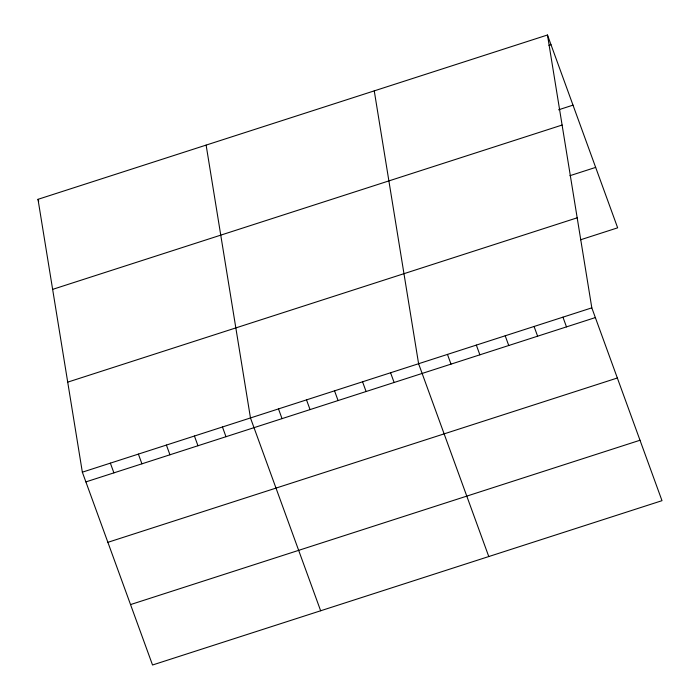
<?xml version="1.0" encoding="UTF-8"?>
<svg xmlns="http://www.w3.org/2000/svg" width="700" height="700" viewBox="0 0 700 700"><rect width="100%" height="100%" fill="white"/><g stroke="black" fill="none" stroke-linecap="round" stroke-linejoin="round"><path stroke-width="1.05" d="M547.47 35L591.815 307.851L661.999 500.675L152.53 665L82.346 472.176L38.001 199.325L547.47 35L617.654 227.824L580.536 239.794M548.949 45.386L551.014 44.721M558.565 109.804L573.003 105.149M52.631 289.371L562.109 125.038M569.887 175.709L595.665 167.396M67.716 382.139L577.185 217.814M82.346 472.176L591.815 307.851M85.881 481.898L595.359 317.572M107.879 542.325L617.347 378M130.532 604.581L640.01 440.248M562.949 317.161L566.484 326.882M534.074 326.48L537.617 336.201M505.207 335.79L508.742 345.511M476.341 345.1L479.876 354.821M447.466 354.41L451.01 364.131M488.775 556.544L418.6 363.72L374.255 90.869M390.574 372.759L394.118 382.48M362.556 381.797L366.091 391.519M334.539 390.836L338.074 400.558M306.512 399.875L310.056 409.596M278.495 408.914L282.03 418.635M320.652 610.776L250.469 417.953L206.124 145.101M222.451 426.991L225.986 436.713M194.434 436.03L197.969 445.751M166.407 445.069L169.951 454.79M138.39 454.099L141.925 463.829M38.001 199.325L38.71 201.268M110.364 463.137L113.907 472.867"/></g></svg>
